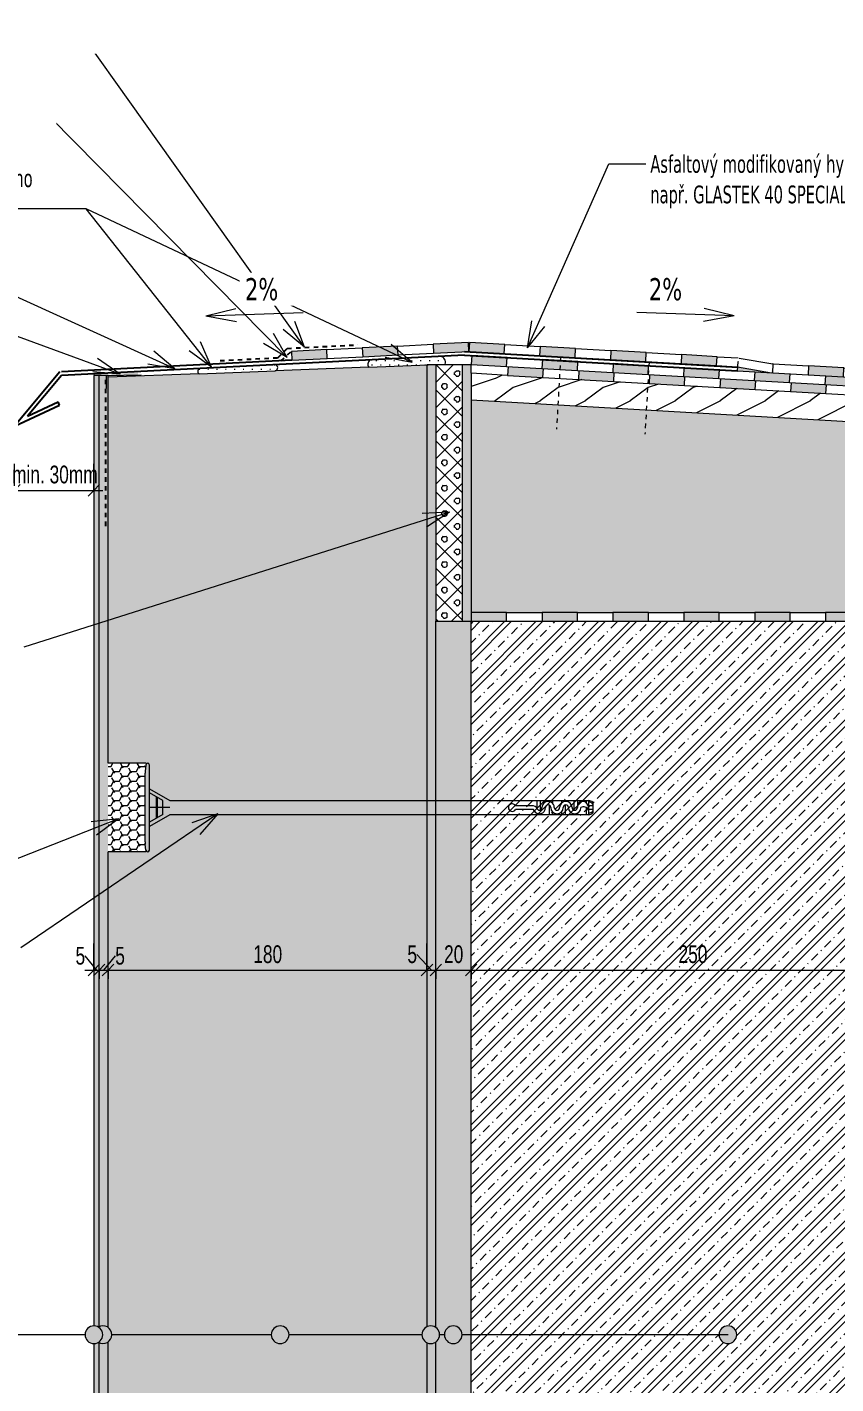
# Model space of a CAD drawing. Header units: millimetres. Extents: x 3788 to 5399, y 2613 to 3853.
# Drawn here: x 4486 to 4942, y 3070 to 3836 of the extents above; entities that cross this region are included whole.
import ezdxf

# ---------------------------------------------------------------- set-up
doc = ezdxf.new("R2010")
doc.units = ezdxf.units.MM
doc.linetypes.add('3_Čárkovaná 2_5mm', pattern=[5, 2.5, -2.5])
for name, color, linetype, lineweight in [('A-ANNO-DIMS', 211, 'Continuous', 9), ('A-ANNO-DIMS-5', 211, 'Continuous', 9), ('A-DETL', 90, 'Continuous', 18), ('A-DETL-GENF', 92, 'Continuous', 18), ('A-DETL-THIN', 151, 'Continuous', 18), ('G-ANNO-TEXT', 231, 'Continuous', 9)]:
    doc.layers.add(name, color=color, linetype=linetype, lineweight=lineweight)
doc.styles.add('Arial', font='arial.ttf', dxfattribs={"width": 0.7, "height": 10})
doc.styles.add('Tahoma_B', font='tahomabd.ttf', dxfattribs={"width": 0.7, "height": 10})
doc.styles.add('Tahoma_B_1', font='tahomabd.ttf', dxfattribs={"width": 0.8, "height": 12.5})
doc.dimstyles.new('Vnitřní_-_průhledné', dxfattribs={"dimscale": 304.8, "dimtxt": 10.202594, "dimasz": 0.021325, "dimexe": 0.016404, "dimexo": 0.0625, "dimgap": 0.003281, "dimtad": 1, "dimdec": 0, "dimrnd": 5, "dimzin": 0, "dimdsep": 46, "dimtxsty": 'Arial', "dimblk1": 'OBLIQUE', "dimblk2": 'OBLIQUE', "dimsah": 1, "dimcen": 0.09, "dimdle": 0.016404, "dimazin": 0, "dimtfac": 1, "dimtdec": 4, "dimtix": 1, "dimtmove": 1, "dimatfit": 3, "dimfxl": 0.049213, "dimfxlon": 1, "dimtvp": 1, "dimtolj": 1, "dimtzin": 0, "dimarcsym": 2})
doc.dimstyles.new('Vnitřní_-_průhledné_1', dxfattribs={"dimscale": 304.8, "dimtxt": 10.202594, "dimasz": 0.021325, "dimexe": 0.016404, "dimexo": 0.0625, "dimgap": 0.003281, "dimtad": 1, "dimdec": 0, "dimrnd": 5, "dimzin": 0, "dimdsep": 46, "dimtxsty": 'Arial', "dimblk1": 'OBLIQUE', "dimblk2": 'OBLIQUE', "dimsah": 1, "dimcen": 0.09, "dimdle": 0.016404, "dimazin": 0, "dimtfac": 1, "dimtdec": 4, "dimtix": 1, "dimtmove": 0, "dimatfit": 3, "dimfxl": 0.049213, "dimfxlon": 1, "dimtvp": 1, "dimtolj": 1, "dimtzin": 0, "dimarcsym": 2})
pattern_1 = [(0, (0, 0), (5, 5), [0.5, -4.5]), (0, (2.5, 2.5), (5, 5), [0.5, -4.5])]
pattern_2 = [(0, (0, 0), (4.763, 2.75), [3.175, -6.35]), (120, (0, 0), (-4.7630699, 2.749879), [3.175, -6.35]), (60, (0, 0), (-6.99e-05, 5.499879), [0, -6.35, 3.175, 0])]

# ---------------------------------------------------------------- blocks, each defined once
blk = doc.blocks.new('BP_HYDROIZOLACE NOVÁ - Hydroizolace 1_2-1845495-At')
at = {"layer": 'A-DETL-GENF'}
for points in [[(0, 0), (20, 0), (20, 5), (0, 5)], [(40, 0), (60, 0), (60, 5), (40, 5)], [(80, 0), (100, 0), (100, 5), (80, 5)], [(120, 0), (140, 0), (140, 5), (120, 5)], [(160, 0), (180, 0), (180, 5), (160, 5)], [(200, 0), (220, 0), (220, 5), (200, 5)]]:
    blk.add_hatch(color=256, dxfattribs=at).paths.add_polyline_path(points)
for p, q in [((20, 5), (0, 5)), ((0, 5), (0, 0)), ((0, 0), (20, 0)), ((20, 5), (40, 5)), ((20, 0), (20, 5)), ((20, 0), (40, 0)), ((60, 5), (40, 5)), ((40, 5), (40, 0)), ((60, 5), (80, 5)), ((60, 0), (60, 5)), ((60, 0), (80, 0)), ((100, 5), (80, 5)), ((80, 5), (80, 0)), ((80, 0), (100, 0)), ((100, 5), (120, 5)), ((100, 0), (100, 5)), ((100, 0), (120, 0)), ((140, 5), (120, 5)), ((120, 5), (120, 0)), ((120, 0), (140, 0)), ((140, 5), (160, 5)), ((140, 0), (140, 5)), ((140, 0), (160, 0)), ((180, 5), (160, 5)), ((160, 5), (160, 0)), ((160, 0), (180, 0)), ((180, 5), (200, 5)), ((180, 0), (180, 5)), ((180, 0), (200, 0)), ((220, 5), (200, 5)), ((200, 5), (200, 0)), ((200, 0), (220, 0)), ((220, 5), (250, 5)), ((220, 0), (220, 5)), ((220, 0), (250, 0)), ((40, 0), (60, 0))]:
    blk.add_line(p, q, dxfattribs=at)
blk = doc.blocks.new('BP_HYDROIZOLACE NOVÁ - Hydroizolace 1_2-1845623-At')
at = {"layer": 'A-DETL-GENF'}
for points in [[(20, 0), (20, 5), (0, 5), (0, 0), (19.43, 0)], [(60, 0), (60, 5), (40, 5), (40, 0), (59.43, 0)], [(100, 0), (100, 5), (80, 5), (80, 0), (99.43, 0)], [(140, 0), (140, 5), (120, 5), (120, 0), (139.43, 0)], [(180, 0), (180, 5), (160, 5), (160, 0), (179.43, 0)], [(220, 0), (220, 5), (200, 5), (200, 0), (219.43, 0)], [(260, 0), (260, 5), (240, 5), (240, 0), (247.22, 0)], [(300, 0), (300, 5), (280, 5), (280, 0)]]:
    blk.add_hatch(color=256, dxfattribs=at).paths.add_polyline_path(points)
for p, q in [((0, 5), (0, 0)), ((0, 0), (20, 0)), ((20, 0), (20, 5)), ((20, 0), (40, 0)), ((40, 5), (40, 0)), ((60, 0), (60, 5)), ((60, 0), (80, 0)), ((80, 5), (80, 0)), ((80, 0), (100, 0)), ((100, 0), (100, 5)), ((100, 0), (120, 0)), ((120, 5), (120, 0)), ((120, 0), (140, 0)), ((140, 0), (140, 5)), ((140, 0), (160, 0)), ((160, 5), (160, 0)), ((160, 0), (180, 0)), ((180, 0), (180, 5)), ((180, 0), (200, 0)), ((200, 5), (200, 0)), ((200, 0), (220, 0)), ((220, 0), (220, 5)), ((220, 0), (240, 0)), ((240, 5), (240, 0)), ((240, 0), (260, 0)), ((260, 0), (260, 5)), ((260, 0), (280, 0)), ((280, 5), (280, 0)), ((280, 0), (300, 0)), ((300, 0), (300, 5)), ((300, 0), (330, 0)), ((40, 0), (60, 0))]:
    blk.add_line(p, q, dxfattribs=at)
blk = doc.blocks.new('BP_HYDROIZOLACE NOVÁ - Hydroizolace 1_2-1845777-At')
at = {"layer": 'A-DETL-GENF'}
for points in [[(20, 0), (20, 5), (0, 5), (0, 0), (2.09, 0)], [(60, 0), (60, 5), (40, 5), (40, 0)], [(100, 0), (100, 5), (80, 5), (80, 0)], [(120, 0), (140, 0), (140, 5), (120, 5)], [(180, 0), (180, 5), (160, 5), (160, 0), (165.88, 0)], [(220, 0), (220, 5), (200, 5), (200, 0), (207.12, 0)], [(260, 0), (260, 5), (240, 5), (240, 0), (253.95, 0)], [(280, 0), (300, 0), (300, 5), (280, 5)], [(320, 0), (340, 0), (340, 5), (320, 5)]]:
    blk.add_hatch(color=256, dxfattribs=at).paths.add_polyline_path(points)
for p, q in [((20, 5), (0, 5)), ((0, 5), (0, 0)), ((0, 0), (20, 0)), ((20, 5), (40, 5)), ((20, 0), (20, 5)), ((20, 0), (40, 0)), ((60, 5), (40, 5)), ((40, 5), (40, 0)), ((60, 5), (80, 5)), ((60, 0), (60, 5)), ((60, 0), (80, 0)), ((100, 5), (80, 5)), ((80, 5), (80, 0)), ((80, 0), (100, 0)), ((100, 5), (120, 5)), ((100, 0), (100, 5)), ((100, 0), (120, 0)), ((140, 5), (120, 5)), ((120, 5), (120, 0)), ((120, 0), (140, 0)), ((140, 5), (150.14, 5)), ((140, 0), (140, 5)), ((140, 0), (160, 0)), ((160, 5), (160, 0)), ((160, 0), (180, 0)), ((180, 0), (180, 5)), ((180, 0), (200, 0)), ((200, 5), (200, 0)), ((200, 0), (220, 0)), ((220, 0), (220, 5)), ((220, 0), (240, 0)), ((240, 5), (240, 0)), ((240, 0), (260, 0)), ((260, 5), (253.38, 5)), ((260, 5), (280, 5)), ((260, 0), (260, 5)), ((260, 0), (280, 0)), ((300, 5), (280, 5)), ((280, 5), (280, 0)), ((280, 0), (300, 0)), ((300, 5), (320, 5)), ((300, 0), (300, 5)), ((300, 0), (320, 0)), ((340, 5), (320, 5)), ((320, 5), (320, 0)), ((320, 0), (340, 0)), ((340, 5), (355.29, 5)), ((340, 0), (340, 5)), ((340, 0), (355.58, 0)), ((40, 0), (60, 0))]:
    blk.add_line(p, q, dxfattribs=at)
blk = doc.blocks.new('BP_HYDROIZOLACE NOVÁ 2 - Hydroizolace 1_2-2104007-At')
at = {"layer": 'A-DETL-GENF'}
for points in [[(20, 0), (20, 5), (0, 5), (0, 0), (3.41, 0)], [(40, 0), (60, 0), (60, 5), (40, 5)], [(80, 0), (100, 0), (100, 5), (80, 5)], [(120, 0), (140, 0), (140, 5), (120, 5)]]:
    blk.add_hatch(color=256, dxfattribs=at).paths.add_polyline_path(points)
for p, q in [((20, 5), (0, 5)), ((0, 5), (0, 0)), ((0, 0), (20, 0)), ((20, 5), (40, 5)), ((20, 0), (20, 5)), ((20, 0), (40, 0)), ((60, 5), (40, 5)), ((40, 5), (40, 0)), ((60, 5), (80, 5)), ((60, 0), (60, 5)), ((60, 0), (80, 0)), ((100, 5), (80, 5)), ((80, 5), (80, 0)), ((80, 0), (100, 0)), ((100, 5), (120, 5)), ((100, 0), (100, 5)), ((100, 0), (120, 0)), ((140, 5), (120, 5)), ((120, 5), (120, 0)), ((120, 0), (140, 0)), ((140, 5), (151.88, 5)), ((140, 0), (140, 5)), ((140, 0), (151.88, 0)), ((40, 0), (60, 0))]:
    blk.add_line(p, q, dxfattribs=at)
blk = doc.blocks.new('BP_HYDROIZOLACE NOVÁ 2 - Hydroizolace 1_2-2104765-At')
at = {"layer": 'A-DETL-GENF'}
for points in [[(0, 0), (20, 0), (20, 5), (0, 5)], [(40, 0), (60, 0), (60, 5), (40, 5)], [(80, 0), (100, 0), (100, 5), (80, 5)]]:
    blk.add_hatch(color=256, dxfattribs=at).paths.add_polyline_path(points)
for p, q in [((20, 5), (0, 5)), ((0, 5), (0, 0)), ((0, 0), (20, 0)), ((20, 5), (40, 5)), ((20, 0), (20, 5)), ((20, 0), (40, 0)), ((60, 5), (40, 5)), ((40, 5), (40, 0)), ((60, 5), (80, 5)), ((60, 0), (60, 5)), ((60, 0), (80, 0)), ((100, 5), (80, 5)), ((80, 5), (80, 0)), ((80, 0), (100, 0)), ((100, 0), (100, 5)), ((40, 0), (60, 0))]:
    blk.add_line(p, q, dxfattribs=at)
blk = doc.blocks.new('BP_HYDROIZOLACE NOVÁ 2 - Hydroizolace 1_2-2105275-At')
at = {"layer": 'A-DETL-GENF'}
h = blk.add_hatch(color=256, dxfattribs=at)
h.paths.add_polyline_path([(20, 0), (20, 5), (19.84, 4.97), (19.25, 0)])
h.paths.add_polyline_path([(19.25, 0), (0, 2.27), (0, 0), (0.13, 0)])
h.paths.add_polyline_path([(0, 2.27), (0.32, 5), (0, 5)])
for points in [[(60, 0), (60, 5), (40, 5), (40, 0), (56.69, 0)], [(80, 0), (100, 0), (100, 5), (80, 5)]]:
    blk.add_hatch(color=256, dxfattribs=at).paths.add_polyline_path(points)
for p, q in [((0.32, 5), (0, 5)), ((0, 5), (0, 0)), ((0, 0), (20, 0)), ((20, 5), (19.83, 5)), ((20, 5), (40, 5)), ((20, 0), (20, 5)), ((20, 0), (40, 0)), ((60, 5), (40, 5)), ((40, 5), (40, 0)), ((60, 5), (80, 5)), ((60, 0), (60, 5)), ((60, 0), (80, 0)), ((100, 5), (80, 5)), ((80, 5), (80, 0)), ((80, 0), (100, 0)), ((100, 5), (103.23, 5)), ((100, 0), (100, 5)), ((100, 0), (103.23, 0)), ((40, 0), (60, 0))]:
    blk.add_line(p, q, dxfattribs=at)
blk = doc.blocks.new('BP_HYDROIZOLACE NOVÁ 2 - Hydroizolace 1_2-2105510-At')
at = {"layer": 'A-DETL-GENF'}
for p, q in [((0, 5), (19.38, 5)), ((0, 0), (19.38, 0))]:
    blk.add_line(p, q, dxfattribs=at)
blk = doc.blocks.new('DIMBLOCK1-At')
at = {"layer": 'A-ANNO-DIMS-5'}
for p, q in [((4523.26, 3303.32), (4523.26, 3318.32)), ((4526.26, 3303.32), (4526.26, 3318.32)), ((4518.24, 3311.28), (4524.76, 3303.32)), ((4518.24, 3311.28), (4518.24, 3311.28)), ((4518.26, 3303.32), (4526.26, 3303.32)), ((4523.26, 3303.32), (4523.26, 3298.32)), ((4526.26, 3303.32), (4526.26, 3298.32))]:
    blk.add_line(p, q, dxfattribs=at)
at = {"layer": 'A-ANNO-DIMS-5', "lineweight": 18}
for p, q in [((4523.26, 3303.32), (4520.01, 3300.07)), ((4526.26, 3303.32), (4523.01, 3300.07)), ((4523.26, 3303.32), (4526.51, 3306.57)), ((4526.26, 3303.32), (4529.51, 3306.57))]:
    blk.add_line(p, q, dxfattribs=at)
at = {"layer": 'A-ANNO-DIMS-5', "color": 0, "insert": (4512.91, 3316.42), "char_height": 10, "width": 6.4041, "attachment_point": 1, "line_spacing_factor": 0.941778, "style": 'Arial'}
blk.add_mtext('\\fArial|b0|i0|c238|p34|;\\W.7;5', dxfattribs=at)
blk = doc.blocks.new('_Oblique')
at = {"color": 0, "linetype": 'ByBlock', "lineweight": -2}
blk.add_line((-0.5, -0.5), (0.5, 0.5), dxfattribs=at)
blk = doc.blocks.new('DIMBLOCK2-At')
at = {"layer": 'A-ANNO-DIMS-5'}
for p, q in [((4526.26, 3303.32), (4526.26, 3318.32)), ((4531.26, 3303.32), (4531.26, 3318.32)), ((4535.35, 3311.28), (4528.76, 3303.32)), ((4535.35, 3311.28), (4535.35, 3311.28)), ((4526.26, 3303.32), (4531.26, 3303.32)), ((4526.26, 3303.32), (4526.26, 3298.32)), ((4531.26, 3303.32), (4531.26, 3298.32))]:
    blk.add_line(p, q, dxfattribs=at)
at = {"layer": 'A-ANNO-DIMS-5', "lineweight": 18}
for p, q in [((4526.26, 3303.32), (4523.01, 3300.07)), ((4526.26, 3303.32), (4529.51, 3306.57)), ((4531.26, 3303.32), (4528.01, 3300.07)), ((4531.26, 3303.32), (4534.51, 3306.57))]:
    blk.add_line(p, q, dxfattribs=at)
at = {"layer": 'A-ANNO-DIMS-5', "color": 0, "insert": (4535.35, 3316.42), "char_height": 10, "width": 6.4041, "attachment_point": 1, "line_spacing_factor": 0.941778, "style": 'Arial'}
blk.add_mtext('\\fArial|b0|i0|c238|p34|;\\W.7;5', dxfattribs=at)
blk = doc.blocks.new('DIMBLOCK3-At')
at = {"layer": 'A-ANNO-DIMS-5'}
for p, q in [((4531.26, 3303.32), (4531.26, 3318.32)), ((4711.26, 3303.32), (4711.26, 3318.32)), ((4531.26, 3303.32), (4711.26, 3303.32)), ((4531.26, 3303.32), (4531.26, 3298.32)), ((4711.26, 3303.32), (4711.26, 3298.32))]:
    blk.add_line(p, q, dxfattribs=at)
at = {"layer": 'A-ANNO-DIMS-5', "lineweight": 18}
for p, q in [((4531.26, 3303.32), (4528.01, 3300.07)), ((4531.26, 3303.32), (4534.51, 3306.57)), ((4711.26, 3303.32), (4708.01, 3300.07)), ((4711.26, 3303.32), (4714.51, 3306.57))]:
    blk.add_line(p, q, dxfattribs=at)
at = {"layer": 'A-ANNO-DIMS-5', "color": 0, "insert": (4613.26, 3317.3), "char_height": 10, "width": 19.2123, "attachment_point": 1, "line_spacing_factor": 0.941778, "style": 'Arial'}
blk.add_mtext('180', dxfattribs=at)
blk = doc.blocks.new('DIMBLOCK4-At')
at = {"layer": 'A-ANNO-DIMS-5'}
for p, q in [((4711.26, 3303.32), (4711.26, 3318.32)), ((4716.26, 3303.32), (4716.26, 3318.32)), ((4705.57, 3312.16), (4713.76, 3303.32)), ((4705.57, 3312.16), (4705.57, 3312.16)), ((4711.26, 3303.32), (4716.26, 3303.32)), ((4711.26, 3303.32), (4711.26, 3298.32)), ((4716.26, 3303.32), (4716.26, 3298.32))]:
    blk.add_line(p, q, dxfattribs=at)
at = {"layer": 'A-ANNO-DIMS-5', "lineweight": 18}
for p, q in [((4711.26, 3303.32), (4708.01, 3300.07)), ((4711.26, 3303.32), (4714.51, 3306.57)), ((4716.26, 3303.32), (4713.01, 3300.07)), ((4716.26, 3303.32), (4719.51, 3306.57))]:
    blk.add_line(p, q, dxfattribs=at)
at = {"layer": 'A-ANNO-DIMS-5', "color": 0, "insert": (4700.23, 3317.3), "char_height": 10, "width": 6.4041, "attachment_point": 1, "line_spacing_factor": 0.941778, "style": 'Arial'}
blk.add_mtext('\\fArial|b0|i0|c238|p34|;\\W.7;5', dxfattribs=at)
blk = doc.blocks.new('DIMBLOCK5-At')
at = {"layer": 'A-ANNO-DIMS-5'}
for p, q in [((4716.26, 3303.32), (4716.26, 3318.32)), ((4736.26, 3303.32), (4736.26, 3318.32)), ((4716.26, 3303.32), (4736.26, 3303.32)), ((4716.26, 3303.32), (4716.26, 3298.32)), ((4736.26, 3303.32), (4736.26, 3298.32))]:
    blk.add_line(p, q, dxfattribs=at)
at = {"layer": 'A-ANNO-DIMS-5', "lineweight": 18}
for p, q in [((4716.26, 3303.32), (4713.01, 3300.07)), ((4716.26, 3303.32), (4719.51, 3306.57)), ((4736.26, 3303.32), (4733.01, 3300.07)), ((4736.26, 3303.32), (4739.51, 3306.57))]:
    blk.add_line(p, q, dxfattribs=at)
at = {"layer": 'A-ANNO-DIMS-5', "color": 0, "insert": (4720.92, 3317.3), "char_height": 10, "width": 12.8082, "attachment_point": 1, "line_spacing_factor": 0.941778, "style": 'Arial'}
blk.add_mtext('20', dxfattribs=at)
blk = doc.blocks.new('DIMBLOCK6-At')
at = {"layer": 'A-ANNO-DIMS-5'}
for p, q in [((4736.26, 3303.32), (4736.26, 3318.32)), ((4986.26, 3303.32), (4986.26, 3318.32)), ((4736.26, 3303.32), (4991.26, 3303.32)), ((4736.26, 3303.32), (4736.26, 3298.32)), ((4986.26, 3303.32), (4986.26, 3298.32))]:
    blk.add_line(p, q, dxfattribs=at)
at = {"layer": 'A-ANNO-DIMS-5', "lineweight": 18}
for p, q in [((4736.26, 3303.32), (4733.01, 3300.07)), ((4736.26, 3303.32), (4739.51, 3306.57)), ((4986.26, 3303.32), (4983.01, 3300.07)), ((4986.26, 3303.32), (4989.51, 3306.57))]:
    blk.add_line(p, q, dxfattribs=at)
at = {"layer": 'A-ANNO-DIMS-5', "color": 0, "insert": (4853.26, 3317.3), "char_height": 10, "width": 19.2123, "attachment_point": 1, "line_spacing_factor": 0.941778, "style": 'Arial'}
blk.add_mtext('250', dxfattribs=at)
blk = doc.blocks.new('DIMBLOCK7-At')
at = {"layer": 'A-ANNO-DIMS-5'}
for p, q in [((4478.48, 3574.09), (4478.48, 3589.09)), ((4523.26, 3574.09), (4523.26, 3589.09)), ((4473.48, 3574.09), (4528.26, 3574.09)), ((4478.48, 3574.09), (4478.48, 3569.09)), ((4523.26, 3574.09), (4523.26, 3569.09))]:
    blk.add_line(p, q, dxfattribs=at)
at = {"layer": 'A-ANNO-DIMS-5', "lineweight": 18}
for p, q in [((4478.48, 3574.09), (4481.73, 3577.34)), ((4523.26, 3574.09), (4526.51, 3577.34)), ((4478.48, 3574.09), (4475.23, 3570.84)), ((4523.26, 3574.09), (4520.01, 3570.84))]:
    blk.add_line(p, q, dxfattribs=at)
at = {"layer": 'A-ANNO-DIMS-5', "color": 0, "insert": (4477.09, 3588.07), "char_height": 10, "width": 57.0717, "attachment_point": 1, "line_spacing_factor": 0.941778, "style": 'Arial'}
blk.add_mtext('min. 30mm', dxfattribs=at)

msp = doc.modelspace()

# ---------------------------------------------------------------- hatches: boundary and pattern name
at = {"layer": 'A-DETL-GENF'}
h = msp.add_hatch(dxfattribs=at)
h.set_pattern_fill('FP_2', color=1, style=0, pattern_type=2)
h.set_pattern_definition(pattern_1)
h.paths.add_polyline_path([(4582.71, 3639.92), (4625.62, 3641.59), (4626.03, 3641.72), (4626.4, 3641.95), (4626.7, 3642.26), (4626.91, 3642.64), (4627.03, 3643.06), (4627.03, 3643.49), (4626.93, 3643.91), (4626.72, 3644.29), (4626.43, 3644.61), (4626.07, 3644.85), (4625.66, 3644.99), (4625.22, 3645.05), (4583.31, 3642.94), (4582.91, 3642.85), (4582.55, 3642.66), (4582.25, 3642.38), (4582.02, 3642.04), (4581.89, 3641.65), (4581.86, 3641.24), (4581.94, 3640.84), (4582.11, 3640.47), (4582.38, 3640.16)])
h.paths.add_polyline_path([(4678.53, 3643.65), (4721.52, 3645.33), (4721.7, 3646.15), (4721.67, 3647), (4721.42, 3647.82), (4720.98, 3648.54), (4720.36, 3649.13), (4719.62, 3649.54), (4718.79, 3649.74), (4679.86, 3647.79), (4679.24, 3647.54), (4678.73, 3647.17), (4678.32, 3646.68), (4678.04, 3646.09), (4677.92, 3645.45), (4677.97, 3644.81), (4678.17, 3644.19)])
h = msp.add_hatch(dxfattribs=at)
h.set_pattern_fill('FP_2', color=1, style=0, pattern_type=2)
h.set_pattern_definition(pattern_1)
h.paths.add_polyline_path([(4525.92, 2816.99), (4526.26, 2816.99), (4526.26, 3093.05), (4525.79, 3093.19), (4524.59, 3092.69), (4523.26, 3092.52), (4523.29, 2816.99), (4525.79, 2816.99)])
h.paths.add_polyline_path([(4525.86, 3101.8), (4525.92, 3101.85), (4526.26, 3101.99), (4526.26, 3638.88), (4523.26, 3638.88), (4523.29, 3102.52), (4524.59, 3102.35), (4525.79, 3101.85)])
h = msp.add_hatch(dxfattribs=at)
h.set_pattern_fill('FP_2', color=1, style=0, pattern_type=2)
h.set_pattern_definition(pattern_1)
h.paths.add_polyline_path([(4526.26, 2816.99), (4531.26, 2816.99), (4531.26, 3093.45), (4530.92, 3093.19), (4529.72, 3092.69), (4528.42, 3092.52), (4527.13, 3092.69), (4526.26, 3093.05), (4526.26, 2895.2)])
h.paths.add_polyline_path([(4531.26, 3101.59), (4531.26, 3638.88), (4526.26, 3638.88), (4526.26, 3101.99), (4527.13, 3102.35), (4528.42, 3102.52), (4529.72, 3102.35), (4530.92, 3101.85)])
h = msp.add_hatch(dxfattribs=at)
h.set_pattern_fill('FP_3', color=1, style=0, pattern_type=2)
h.set_pattern_definition(pattern_2)
h.paths.add_polyline_path([(4552.14, 2816.99), (4711.26, 2816.99), (4711.26, 3093.05), (4710.92, 3093.19), (4709.89, 3093.98), (4709.09, 3095.02), (4708.59, 3096.23), (4708.42, 3097.52), (4708.59, 3098.81), (4709.09, 3100.02), (4709.89, 3101.06), (4710.92, 3101.85), (4711.26, 3101.99), (4711.26, 3644.93), (4531.26, 3637.91), (4531.26, 3420.07), (4552.14, 3420.07), (4552.14, 3370.07), (4531.26, 3370.07), (4531.26, 3101.59), (4531.96, 3101.06), (4532.75, 3100.02), (4533.25, 3098.81), (4533.42, 3097.52), (4533.25, 3096.23), (4532.75, 3095.02), (4531.96, 3093.98), (4531.26, 3093.45), (4531.26, 2945.2), (4552.14, 2945.2), (4552.14, 2895.2), (4531.26, 2895.2), (4531.26, 2816.99), (4533.66, 2816.99)])
h.paths.add_polyline_path([(4628.42, 3092.52), (4627.13, 3092.69), (4625.92, 3093.19), (4624.89, 3093.98), (4624.09, 3095.02), (4623.59, 3096.23), (4623.42, 3097.52), (4623.59, 3098.81), (4624.09, 3100.02), (4624.89, 3101.06), (4625.92, 3101.85), (4627.13, 3102.35), (4628.42, 3102.52), (4629.72, 3102.35), (4630.92, 3101.85), (4631.96, 3101.06), (4632.75, 3100.02), (4633.25, 3098.81), (4633.42, 3097.52), (4633.25, 3096.23), (4632.75, 3095.02), (4631.96, 3093.98), (4630.92, 3093.19), (4629.72, 3092.69)])
for color, points in [(1, [(4533.1, 3638.95), (4548.1, 3639.25), (4548.1, 3641.17), (4533.1, 3640.42)]), (7, [(4523.29, 3092.52), (4524.59, 3092.69), (4525.79, 3093.19), (4526.83, 3093.98), (4527.62, 3095.02), (4528.12, 3096.23), (4528.29, 3097.52), (4528.12, 3098.81), (4527.62, 3100.02), (4526.83, 3101.06), (4525.79, 3101.85), (4524.59, 3102.35), (4523.29, 3102.52), (4522, 3102.35), (4520.79, 3101.85), (4519.76, 3101.06), (4518.96, 3100.02), (4518.46, 3098.81), (4518.29, 3097.52), (4518.46, 3096.23), (4518.96, 3095.02), (4519.76, 3093.98), (4520.79, 3093.19), (4522, 3092.69)]), (7, [(4528.42, 3092.52), (4529.72, 3092.69), (4530.92, 3093.19), (4531.96, 3093.98), (4532.75, 3095.02), (4533.25, 3096.23), (4533.42, 3097.52), (4533.25, 3098.81), (4532.75, 3100.02), (4531.96, 3101.06), (4530.92, 3101.85), (4529.72, 3102.35), (4528.42, 3102.52), (4527.13, 3102.35), (4525.87, 3101.79), (4526.83, 3101.06), (4527.62, 3100.02), (4528.12, 3098.81), (4528.29, 3097.52), (4528.12, 3096.23), (4527.62, 3095.02), (4526.83, 3093.98), (4525.86, 3093.24), (4525.92, 3093.19), (4527.13, 3092.69), (4527.62, 3092.62)]), (7, [(4628.42, 3092.52), (4629.72, 3092.69), (4630.92, 3093.19), (4631.96, 3093.98), (4632.75, 3095.02), (4633.25, 3096.23), (4633.42, 3097.52), (4633.25, 3098.81), (4632.75, 3100.02), (4631.96, 3101.06), (4630.92, 3101.85), (4629.72, 3102.35), (4628.42, 3102.52), (4627.13, 3102.35), (4625.92, 3101.85), (4624.89, 3101.06), (4624.09, 3100.02), (4623.59, 3098.81), (4623.42, 3097.52), (4623.59, 3096.23), (4624.09, 3095.02), (4624.89, 3093.98), (4625.92, 3093.19), (4627.13, 3092.69)]), (7, [(4713.42, 3092.52), (4714.72, 3092.69), (4715.92, 3093.19), (4716.96, 3093.98), (4717.75, 3095.02), (4718.25, 3096.23), (4718.42, 3097.52), (4718.25, 3098.81), (4717.75, 3100.02), (4716.96, 3101.06), (4715.92, 3101.85), (4714.72, 3102.35), (4713.42, 3102.52), (4712.13, 3102.35), (4710.92, 3101.85), (4709.89, 3101.06), (4709.09, 3100.02), (4708.59, 3098.81), (4708.42, 3097.52), (4708.59, 3096.23), (4709.09, 3095.02), (4709.89, 3093.98), (4710.92, 3093.19), (4712.13, 3092.69)]), (7, [(4726.13, 3092.52), (4727.43, 3092.69), (4728.63, 3093.19), (4729.67, 3093.98), (4730.46, 3095.02), (4730.96, 3096.23), (4731.13, 3097.52), (4730.96, 3098.81), (4730.46, 3100.02), (4729.67, 3101.06), (4728.63, 3101.85), (4727.43, 3102.35), (4726.13, 3102.52), (4724.84, 3102.35), (4723.63, 3101.85), (4722.6, 3101.06), (4721.8, 3100.02), (4721.3, 3098.81), (4721.13, 3097.52), (4721.3, 3096.23), (4721.8, 3095.02), (4722.6, 3093.98), (4723.63, 3093.19), (4724.84, 3092.69)]), (7, [(4881.13, 3092.52), (4882.43, 3092.69), (4883.63, 3093.19), (4884.67, 3093.98), (4885.46, 3095.02), (4885.96, 3096.23), (4886.13, 3097.52), (4885.96, 3098.81), (4885.46, 3100.02), (4884.67, 3101.06), (4883.63, 3101.85), (4882.43, 3102.35), (4881.13, 3102.52), (4879.84, 3102.35), (4878.63, 3101.85), (4877.6, 3101.06), (4876.8, 3100.02), (4876.3, 3098.81), (4876.13, 3097.52), (4876.3, 3096.23), (4876.8, 3095.02), (4877.6, 3093.98), (4878.63, 3093.19), (4879.84, 3092.69)])]:
    msp.add_hatch(color=color, dxfattribs=at).paths.add_polyline_path(points)
h = msp.add_hatch(dxfattribs=at)
h.set_pattern_fill('FP_2', color=1, style=0, pattern_type=2)
h.set_pattern_definition(pattern_1)
h.paths.add_polyline_path([(4716.26, 2816.99), (4716.26, 3093.45), (4715.92, 3093.19), (4714.6, 3092.67), (4713.42, 3092.52), (4712.13, 3092.69), (4711.26, 3093.05), (4711.26, 2816.99)])
h.paths.add_polyline_path([(4716.26, 3101.59), (4716.26, 3644.93), (4711.26, 3644.93), (4711.26, 3101.99), (4712.13, 3102.35), (4713.42, 3102.52), (4714.72, 3102.35), (4715.92, 3101.85)])
h.paths.add_polyline_path([(4731.26, 3500.19), (4736.26, 3500.19), (4736.26, 3644.93), (4731.26, 3644.93), (4731.26, 3524.88)])
h = msp.add_hatch(dxfattribs=at)
h.set_pattern_fill('FP_6', color=1, style=0, pattern_type=2)
h.set_pattern_definition([(45, (3.592, 0), (-7.184205, 7.184205), []), (0, (15.04, 3.365), (7.184, 7.184), [1.27, -13.098]), (45, (16.31, 3.365), (-7.184205, 7.184205), [1.27, -8.89]), (90, (17.208, 4.263), (-7.184, 7.184), [1.27, -13.098]), (135, (17.208, 5.533), (-7.184205, -7.184205), [1.27, -8.89]), (0, (15.04, 6.431), (7.184, 7.184), [1.27, -13.098]), (45, (14.141, 5.533), (-7.184205, 7.184205), [1.27, -8.89]), (90, (14.141, 4.263), (-7.184, 7.184), [1.27, -13.098]), (135, (15.04, 3.365), (-7.184205, -7.184205), [1.27, -8.89]), (135, (13.389, 0), (-7.184205, -7.184205), [])])
h.paths.add_polyline_path([(4716.26, 3500.19), (4731.26, 3500.19), (4731.26, 3644.93), (4716.26, 3644.93), (4716.26, 3524.88)])
h = msp.add_hatch(dxfattribs=at)
h.set_pattern_fill('FP_7', style=0, pattern_type=2)
h.set_pattern_definition([(216.87, (10.16, 25.4), (76.1999092, 50.800136), [12.7, -114.3]), (206.565, (25.4, 17.78), (-25.400413, -25.39992), [28.398, -28.398]), (198.435, (25.4, 5.08), (-50.799754, -25.399776), [16.064, -64.257])])
h.paths.add_polyline_path([(5086.26, 3605.17), (5086.26, 3620.19), (4736.26, 3640.19), (4736.26, 3625.17), (4943.04, 3613.35)])
h = msp.add_hatch(dxfattribs=at)
h.set_pattern_fill('FP_3', style=0, pattern_type=2)
h.set_pattern_definition(pattern_2)
h.paths.add_polyline_path([(5086.26, 3309.66), (5086.26, 3605.17), (4736.26, 3625.17), (4736.26, 3505.19), (4986.26, 3505.19), (4986.26, 3500.19), (4991.26, 3500.19), (4991.26, 3315.26), (5071.71, 3310.52)])
h = msp.add_hatch(dxfattribs=at)
h.set_pattern_fill('FP_2', color=1, style=0, pattern_type=2)
h.set_pattern_definition(pattern_1)
h.paths.add_polyline_path([(4716.26, 2816.99), (4736.26, 2816.99), (4736.26, 3500.19), (4716.26, 3500.19), (4716.26, 3101.59), (4716.96, 3101.06), (4717.75, 3100.02), (4718.25, 3098.81), (4718.42, 3097.52), (4718.25, 3096.23), (4717.75, 3095.02), (4716.96, 3093.98), (4716.26, 3093.45), (4716.26, 2911.9)])
h.paths.add_polyline_path([(4726.13, 3092.52), (4724.84, 3092.69), (4723.63, 3093.19), (4722.6, 3093.98), (4721.8, 3095.02), (4721.3, 3096.23), (4721.13, 3097.52), (4721.3, 3098.81), (4721.8, 3100.02), (4722.6, 3101.06), (4723.63, 3101.85), (4724.84, 3102.35), (4726.13, 3102.52), (4727.43, 3102.35), (4728.63, 3101.85), (4729.67, 3101.06), (4730.46, 3100.02), (4730.96, 3098.81), (4731.13, 3097.52), (4730.96, 3096.23), (4730.46, 3095.02), (4729.67, 3093.98), (4728.63, 3093.19), (4727.43, 3092.69)])
h = msp.add_hatch(dxfattribs=at)
h.set_pattern_fill('FP_1', style=0, pattern_type=2)
h.set_pattern_definition([(45, (0, 0), (-8.838835, 8.838835), []), (45, (3.75, 0), (-8.838835, 8.838835), []), (45, (10.7, 0), (-8.838835, 8.838835), [5, -2.5, 0.5, -2.5])])
h.paths.add_polyline_path([(4943.04, 2816.99), (4986.26, 2816.99), (4986.26, 3500.19), (4736.26, 3500.19), (4736.26, 2816.99)])
h.paths.add_polyline_path([(4881.13, 3092.52), (4879.84, 3092.69), (4878.63, 3093.19), (4877.6, 3093.98), (4876.8, 3095.02), (4876.3, 3096.23), (4876.13, 3097.52), (4876.3, 3098.81), (4876.8, 3100.02), (4877.6, 3101.06), (4878.63, 3101.85), (4879.84, 3102.35), (4881.13, 3102.52), (4882.43, 3102.35), (4883.63, 3101.85), (4884.67, 3101.06), (4885.46, 3100.02), (4885.96, 3098.81), (4886.13, 3097.52), (4885.96, 3096.23), (4885.46, 3095.02), (4884.67, 3093.98), (4883.63, 3093.19), (4882.43, 3092.69)])
h = msp.add_hatch(dxfattribs=at)
h.set_pattern_fill('FP_4', color=1, style=0, pattern_type=2)
h.set_pattern_definition([(0, (0, 0), (4.763, 2.75), [3.175, -6.35]), (120, (0, 0), (-4.7630699, 2.749879), [3.175, -6.35]), (60, (0, 0), (-0.0005699, 5.499013), [0, -6.35, 3.175, 0])])
h.paths.add_polyline_path([(4552.14, 3370.07), (4552.14, 3420.07), (4531.26, 3420.07), (4531.26, 3370.07), (4533.66, 3370.07)])

# ---------------------------------------------------------------- linework, layer by layer
at = {"layer": 'A-DETL'}
for p, q in [((4586.47, 3672.54), (4603.45, 3676.77)), ((4884.64, 3672.54), (4867.66, 3676.77)), ((4586.47, 3672.54), (4641.43, 3674.46)), ((4586.47, 3672.54), (4603.7, 3669.5)), ((4884.64, 3672.54), (4829.68, 3674.46)), ((4884.64, 3672.54), (4867.41, 3669.5)), ((4718.79, 3649.74), (4679.86, 3647.79)), ((4526.26, 3638.88), (4523.26, 3638.88)), ((4523.26, 3638.88), (4523.26, 3102.52)), ((4531.26, 3638.88), (4526.26, 3638.88)), ((4526.26, 3101.99), (4526.26, 3638.88)), ((4530.26, 3638.89), (4550.04, 3639.29)), ((4530.26, 3638.89), (4530.26, 3631.7)), ((4582.71, 3639.92), (4531.26, 3637.91)), ((4531.26, 3420.07), (4531.26, 3638.88)), ((4582.71, 3639.92), (4625.62, 3641.59)), ((4625.22, 3645.05), (4583.31, 3642.94)), ((4678.53, 3643.65), (4625.62, 3641.59)), ((4678.53, 3643.65), (4721.52, 3645.33)), ((4716.26, 3644.93), (4711.26, 3644.93)), ((4711.26, 3644.93), (4711.26, 3101.99)), ((4716.26, 3644.93), (4716.26, 3500.19)), ((4731.26, 3644.93), (4716.26, 3644.93)), ((4736.26, 3644.93), (4731.26, 3644.93)), ((4731.26, 3500.19), (4731.26, 3644.93)), ((4736.26, 3640.19), (4736.26, 3644.93)), ((4716.26, 3101.59), (4716.26, 3500.19)), ((4716.26, 3500.19), (4731.26, 3500.19)), ((4731.26, 3500.19), (4736.26, 3500.19)), ((4736.26, 2816.99), (4736.26, 3500.19)), ((4552.76, 3420.07), (4531.26, 3420.07)), ((4552.64, 3419.07), (4552.21, 3415.69)), ((4554.64, 3371.07), (4554.64, 3419.07)), ((4552.14, 3375.69), (4552.14, 3414.45)), ((4554.64, 3405.71), (4566.14, 3399.07)), ((4562.14, 3399.07), (4554.64, 3403.4)), ((4558.51, 3401.16), (4558.51, 3388.98)), ((4559.01, 3400.87), (4559.01, 3389.26)), ((4566.14, 3395.07), (4554.64, 3395.07)), ((4562.14, 3391.07), (4562.14, 3399.07)), ((4566.14, 3399.07), (4802.45, 3399.07)), ((4770.59, 3396.03), (4761.21, 3396.03)), ((4770.74, 3394.04), (4761.21, 3394.04)), ((4773.21, 3399.07), (4773.21, 3394.88)), ((4775.21, 3399.07), (4775.21, 3393.64)), ((4780.21, 3396.43), (4780.21, 3391.04)), ((4782.21, 3399.07), (4782.21, 3397.44)), ((4787.21, 3399.07), (4787.21, 3397.54)), ((4787.21, 3392.64), (4787.21, 3391.04)), ((4789.21, 3396.47), (4789.21, 3391.04)), ((4794.21, 3399.07), (4794.21, 3393.61)), ((4796.21, 3399.07), (4796.21, 3396.27)), ((4801.21, 3399.07), (4801.21, 3397.79)), ((4801.21, 3395.11), (4801.21, 3391.04)), ((4804.95, 3396.04), (4802.17, 3396.04)), ((4802.45, 3399.07), (4802.45, 3391.04)), ((4802.45, 3393.27), (4802.45, 3396.72)), ((4802.45, 3396.72), (4802.45, 3393.27)), ((4804.95, 3394.04), (4802.45, 3394.04)), ((4804.95, 3398.04), (4804.95, 3392.04)), ((4562.14, 3391.07), (4554.64, 3386.74)), ((4566.14, 3391.04), (4554.64, 3384.43)), ((4802.45, 3391.04), (4566.14, 3391.04)), ((4773.21, 3391.96), (4773.21, 3391.04)), ((4782.21, 3392.54), (4782.21, 3391.04)), ((4796.21, 3391.9), (4796.21, 3391.04)), ((4531.26, 3101.59), (4531.26, 3370.07)), ((4552.76, 3370.07), (4531.26, 3370.07)), ((4552.64, 3371.07), (4552.21, 3374.45)), ((4523.26, 3092.52), (4523.26, 2816.99)), ((4526.26, 2816.99), (4526.26, 3093.05)), ((4531.26, 2945.2), (4531.26, 3093.45)), ((4711.26, 3093.05), (4711.26, 2816.99)), ((4716.26, 2816.99), (4716.26, 3093.45))]:
    msp.add_line(p, q, dxfattribs=at)
at = {"layer": 'A-DETL', "linetype": '3_Čárkovaná 2_5mm', "lineweight": 25}
for p, q in [((4627.15, 3648.98), (4632.4, 3654.23)), ((4632.4, 3654.23), (4672.35, 3656.23)), ((4594.54, 3647.34), (4627.15, 3648.98)), ((4628.85, 3647.23), (4634.82, 3652.54)), ((4529.9, 3636.48), (4529.9, 3551.48))]:
    msp.add_line(p, q, dxfattribs=at)
at = {"layer": 'A-DETL', "lineweight": 25}
for p, q in [((4635.07, 3647.54), (4504.99, 3641.01)), ((4732.4, 3650.43), (4505.09, 3639.01)), ((4732.4, 3650.43), (4886.44, 3641.62)), ((4732.41, 3652.43), (4886.56, 3643.62)), ((4504.13, 3640.98), (4478.48, 3610.41)), ((4505.09, 3639.01), (4485.81, 3616.03)), ((4485.81, 3616.03), (4503.07, 3624.08)), ((4503.91, 3622.27), (4503.07, 3624.08)), ((4478.48, 3610.41), (4503.91, 3622.27))]:
    msp.add_line(p, q, dxfattribs=at)
at = {"layer": 'A-DETL', "linetype": '3_Čárkovaná 2_5mm'}
for p, q in [((4786.74, 3649.6), (4784.4, 3608.7)), ((4836.65, 3646.74), (4834.32, 3605.85))]:
    msp.add_line(p, q, dxfattribs=at)
at = {"layer": 'A-DETL'}
for centre, radius, start, end in [((4680.48, 3645.3), 2.56, 104, 220.27088), ((4718.4, 3646.45), 3.31, 340.11089, 83.21608), ((4583.47, 3641.34), 1.61, 95.74799, 241.7778), ((4625.31, 3643.29), 1.73, 280.27714, 92.87399), ((4562.14, 3414.45), 10, 172.87498, 180), ((4553.64, 3419.07), 1, 0, 180), ((4759.35, 3395.04), 2.12, 28.08312, 331.91688), ((4770.82, 3393.01), 3.03, 25.14722, 94.46745), ((4770.82, 3393.01), 1.03, 25.14722, 94.46745), ((4774.79, 3394.95), 3.38, 206.35902, 1.74611), ((4774.79, 3394.95), 1.38, 208.14932, 2.71411), ((4779.67, 3395.04), 3.5, 0, 180.36755), ((4779.67, 3395.04), 3.5, 0, 180.36755), ((4779.67, 3395.04), 3.5, 0, 180.36755), ((4779.67, 3395.04), 1.5, 0, 179.44114), ((4784.67, 3395.04), 3.5, 180, 0), ((4784.67, 3395.04), 1.5, 180, 0), ((4789.67, 3395.04), 3.5, 0, 180), ((4789.67, 3395.04), 1.5, 0, 180), ((4794.67, 3395.04), 3.5, 180, 0), ((4794.67, 3395.04), 1.5, 180, 0), ((4799.17, 3395.54), 3.04, 9.50186, 189.41044), ((4799.76, 3392.44), 3.04, 27.80146, 121.50954), ((4802.03, 3394.37), 4.68, 51.49117, 84.90523), ((4802.8, 3395.3), 2.76, 39.04474, 97.35287), ((4802.8, 3394.78), 2.76, 262.64713, 320.95526), ((4802.03, 3395.7), 4.68, 275.09494, 308.50883), ((4562.14, 3375.69), 10, 180, 187.12502), ((4553.64, 3371.07), 1, 180, 0)]:
    msp.add_arc(centre, radius, start, end, dxfattribs=at)
at = {"layer": 'A-DETL-THIN'}
for p, q in [((4736.26, 3640.19), (4736.26, 3625.17)), ((4756.8, 3639.02), (4736.26, 3640.19)), ((4736.26, 3625.17), (4736.26, 3505.19)), ((4736.26, 3625.17), (5086.26, 3605.17)), ((4518.29, 3097.52), (3869.46, 3097.52)), ((4623.42, 3097.52), (4533.42, 3097.52)), ((4708.42, 3097.52), (4633.42, 3097.52)), ((4721.13, 3097.52), (4718.42, 3097.52)), ((4881.26, 3097.52), (4731.13, 3097.52))]:
    msp.add_line(p, q, dxfattribs=at)
for centre, start, end in [((4523.29, 3097.52), 0, 180), ((4528.42, 3097.52), 0, 121.04768), ((4628.42, 3097.52), 0, 180), ((4713.42, 3097.52), 0, 180), ((4726.13, 3097.52), 0, 180), ((4881.13, 3097.52), 0, 180), ((4523.29, 3097.52), 180, 0), ((4528.42, 3097.52), 238.95232, 0), ((4628.42, 3097.52), 180, 0), ((4713.42, 3097.52), 180, 0), ((4726.13, 3097.52), 180, 0), ((4881.13, 3097.52), 180, 0)]:
    msp.add_arc(centre, 5, start, end, dxfattribs=at)
at = {"layer": 'G-ANNO-TEXT', "color": 10}
for p, q in [((4518.93, 3828.08), (4507.94, 3828.08)), ((4498.98, 3784.43), (4491.43, 3784.43)), ((4768.09, 3654.48), (4813.98, 3758.36)), ((4813.98, 3758.36), (4834.84, 3758.36)), ((4518.93, 3733.08), (4453.95, 3733.08)), ((4589.59, 3643.67), (4518.93, 3733.08)), ((4702.91, 3646.37), (4518.93, 3733.08)), ((4569.03, 3642.8), (4453.02, 3695.36)), ((4538.07, 3639.68), (4450.28, 3672)), ((4642.14, 3654.94), (4636.72, 3669.49)), ((4768.09, 3654.48), (4770.48, 3669.82)), ((4632.35, 3649.17), (4624.68, 3662.67)), ((4642.14, 3654.94), (4630.17, 3664.83)), ((4768.09, 3654.48), (4777.83, 3666.57)), ((4589.59, 3643.67), (4583.45, 3657.93)), ((4632.35, 3649.17), (4618.96, 3657.03)), ((4702.91, 3646.37), (4691.05, 3656.4)), ((4538.07, 3639.68), (4525.38, 3648.63)), ((4569.03, 3642.8), (4557.03, 3652.66)), ((4589.59, 3643.67), (4577.14, 3652.94)), ((4702.91, 3646.37), (4687.62, 3649.13)), ((4538.07, 3639.68), (4522.6, 3641.09)), ((4569.03, 3642.8), (4553.71, 3645.33)), ((4724.05, 3561.79), (4483.74, 3485.65)), ((4724.05, 3561.79), (4708.54, 3561.09)), ((4724.05, 3561.79), (4710.97, 3553.42)), ((4537.17, 3388.69), (4424.62, 3344.34)), ((4593.31, 3391.61), (4482, 3315.94)), ((4537.17, 3388.69), (4521.74, 3386.93)), ((4537.17, 3388.69), (4524.69, 3379.45)), ((4593.31, 3391.61), (4578.65, 3386.5)), ((4593.31, 3391.61), (4583.17, 3379.86))]:
    msp.add_line(p, q, dxfattribs=at)

# ---------------------------------------------------------------- block references
at = {"layer": 'A-DETL-GENF'}
for name, p, rotation in [('BP_HYDROIZOLACE NOVÁ 2 - Hydroizolace 1_2-2104765-At', (4635.07, 3647.54), 2.873994912764633), ('BP_HYDROIZOLACE NOVÁ 2 - Hydroizolace 1_2-2104007-At', (4734.94, 3652.56), 356.7295120768162), ('BP_HYDROIZOLACE NOVÁ - Hydroizolace 1_2-1845777-At', (4736.26, 3645.2), 356.7295120768162), ('BP_HYDROIZOLACE NOVÁ 2 - Hydroizolace 1_2-2105275-At', (4886.44, 3641.62), 356.7295120768162), ('BP_HYDROIZOLACE NOVÁ 2 - Hydroizolace 1_2-2105510-At', (4886.57, 3643.89), 350.0000000000003), ('BP_HYDROIZOLACE NOVÁ - Hydroizolace 1_2-1845623-At', (4756.8, 3639.02), 356.7295120768162)]:
    msp.add_blockref(name, p, dxfattribs=dict(at, rotation=rotation))
msp.add_blockref('BP_HYDROIZOLACE NOVÁ - Hydroizolace 1_2-1845495-At', (4736.26, 3500.19), dxfattribs=at)

# ---------------------------------------------------------------- texts
at = {"layer": 'G-ANNO-TEXT', "color": 1, "insert": (4417.88, 3755.28), "char_height": 10, "width": 108.5886, "attachment_point": 1, "style": 'Tahoma_B', "bg_fill": 3, "box_fill_scale": 1.25, "bg_fill_color": 256, "bg_fill_true_color": 13158600, "bg_fill_transparency": 0}
msp.add_mtext('Lepení atikového ', dxfattribs=at)

# ---------------------------------------------------------------- dimensions: what is measured, and where the dimension line sits
at = {"layer": 'A-ANNO-DIMS'}
dim = msp.add_linear_dim(base=(4523.26, 3574.09), p1=(4478.48, 3589.09), p2=(4523.26, 3589.09), text='min. 30mm', dimstyle='Vnitřní_-_průhledné_1', override={"dimpost": '<>', "dimfxl": 44.783567}, dxfattribs=at)
dim.commit()
dim.dimension.update_dxf_attribs({"geometry": 'DIMBLOCK7-At', "text_midpoint": (4500.87, 3580.2)})
for base, p1, p2, override, picture, middle in [((4526.26, 3303.32), (4523.26, 3318.32), (4526.26, 3318.32), {"dimpost": '<>', "dimfxl": 3}, 'DIMBLOCK1-At', (4516.11, 3309.75)), ((4531.26, 3303.32), (4526.26, 3318.32), (4531.26, 3318.32), {"dimpost": '<>', "dimfxl": 5}, 'DIMBLOCK2-At', (4538.55, 3309.75)), ((4716.26, 3303.32), (4711.26, 3318.32), (4716.26, 3318.32), {"dimpost": '<>', "dimfxl": 5}, 'DIMBLOCK4-At', (4703.43, 3310.63))]:
    dim = msp.add_linear_dim(base=base, p1=p1, p2=p2, dimstyle='Vnitřní_-_průhledné', override=override, dxfattribs=at)
    dim.commit()
    dim.dimension.update_dxf_attribs({"geometry": picture, "text_midpoint": middle, "dimtype": 160})
for base, p1, p2, override, picture, middle in [((4711.26, 3303.32), (4531.26, 3318.32), (4711.26, 3318.32), {"dimpost": '<>', "dimfxl": 180}, 'DIMBLOCK3-At', (4621.26, 3309.42)), ((4736.26, 3303.32), (4716.26, 3318.32), (4736.26, 3318.32), {"dimpost": '<>', "dimfxl": 20}, 'DIMBLOCK5-At', (4726.26, 3309.42)), ((4986.26, 3303.32), (4736.26, 3318.32), (4986.26, 3318.32), {"dimpost": '<>', "dimfxl": 250}, 'DIMBLOCK6-At', (4861.26, 3309.42))]:
    dim = msp.add_linear_dim(base=base, p1=p1, p2=p2, dimstyle='Vnitřní_-_průhledné_1', override=override, dxfattribs=at)
    dim.commit()
    dim.dimension.update_dxf_attribs({"geometry": picture, "text_midpoint": middle})

# ---------------------------------------------------------------- next in the draw order: linework, layer by layer
at = {"layer": 'G-ANNO-TEXT', "color": 10}
for p, q in [((4642.14, 3654.94), (4518.93, 3828.08)), ((4632.35, 3649.17), (4498.98, 3784.43))]:
    msp.add_line(p, q, dxfattribs=at)

# ---------------------------------------------------------------- next in the draw order: texts
at = {"layer": 'G-ANNO-TEXT', "color": 1, "attachment_point": 1, "bg_fill": 3, "box_fill_scale": 1.25, "bg_fill_color": 256, "bg_fill_true_color": 13158600, "bg_fill_transparency": 0}
for s, insert, char_height, width, style in [('Asfaltový modifikovaný hydroizola', (4837.34, 3763.36), 10, 210.1624, 'Tahoma_B'), ('2%', (4836.58, 3693.92), 12.5, 31.4261, 'Tahoma_B_1')]:
    msp.add_mtext(s, dxfattribs=dict(at, insert=insert, char_height=char_height, width=width, style=style))

# ---------------------------------------------------------------- next in the draw order: texts
for s, insert, char_height, width, style in [('bitumenovou střešní páskou', (4362.37, 3833.08), 10, 173.405, 'Tahoma_B'), ('řešní tmel', (4438.23, 3789.43), 10, 61.4493, 'Tahoma_B'), ('např. GLASTEK 40 SPECIAL MINERAL, š. ', (4837.34, 3746.16), 10, 245.7974, 'Tahoma_B'), ('2%', (4608.6, 3693.92), 12.5, 31.4261, 'Tahoma_B_1')]:
    msp.add_mtext(s, dxfattribs=dict(at, insert=insert, char_height=char_height, width=width, style=style))

doc.saveas('drawing.dxf')
